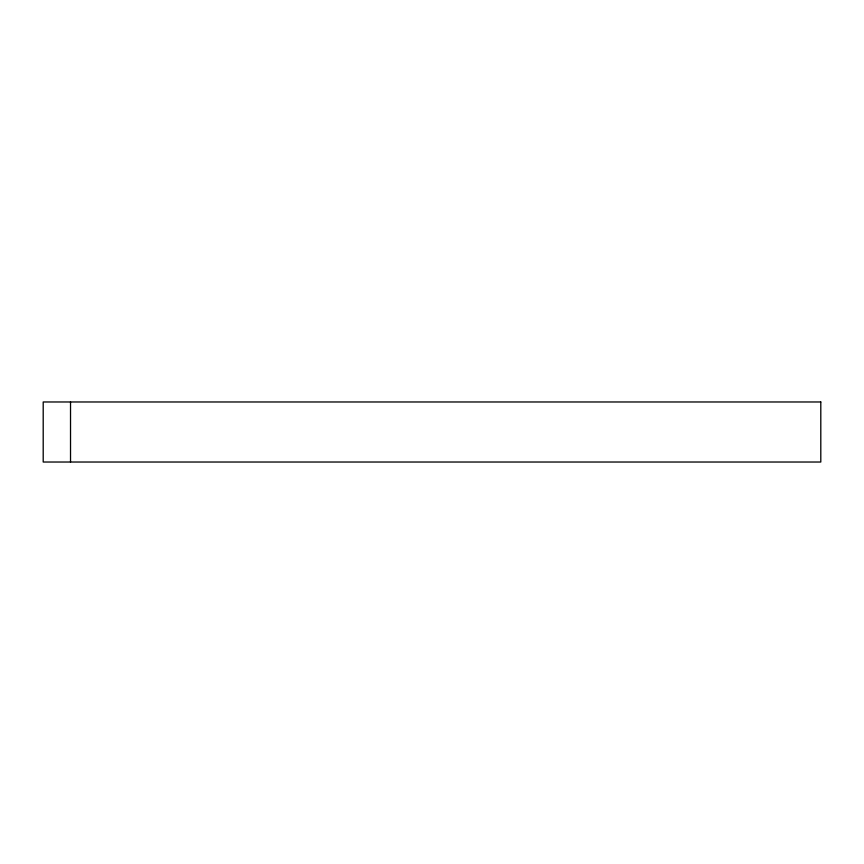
<?xml version="1.0" encoding="UTF-8"?>
<svg xmlns="http://www.w3.org/2000/svg" width="864" height="864" viewBox="0 0 864 864"><rect width="100%" height="100%" fill="white"/><g stroke="black" fill="none" stroke-linecap="round" stroke-linejoin="round"><path stroke-width="1.3" d="M70.524 401.976L70.524 462.024M820.8 401.976L43.2 401.976L43.2 462.024L820.8 462.024L820.8 401.976"/></g></svg>
